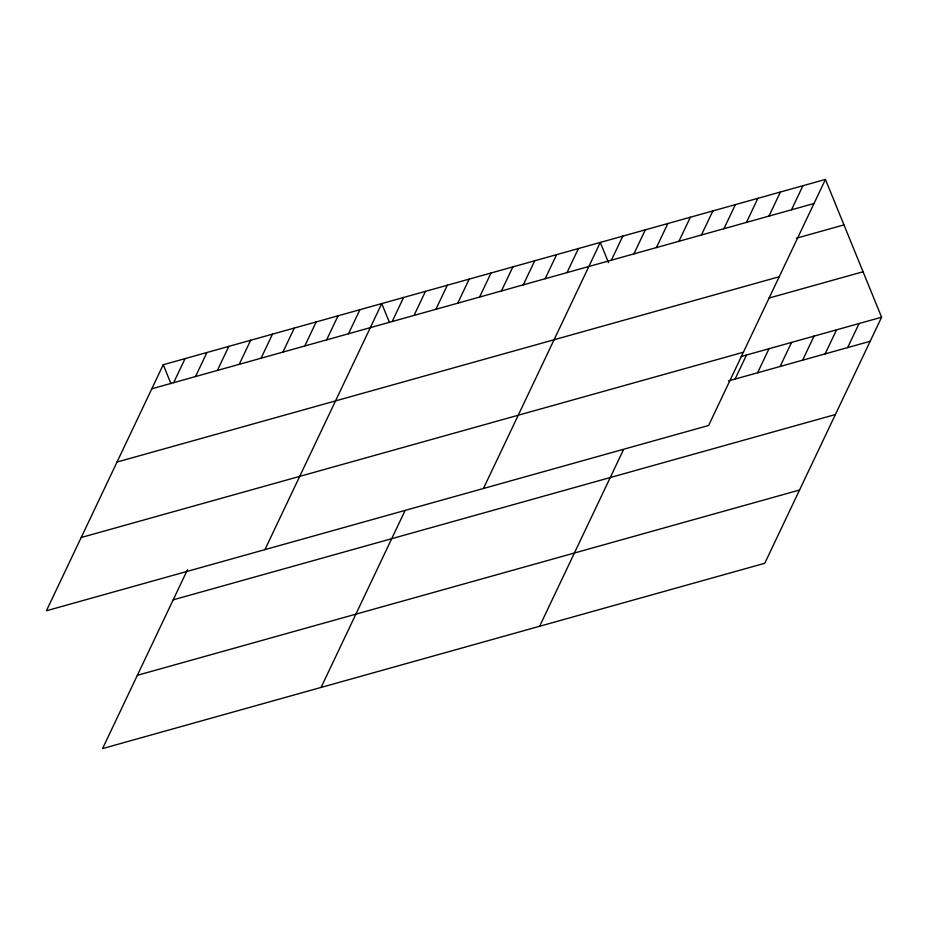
<?xml version="1.0" encoding="UTF-8"?>
<svg xmlns="http://www.w3.org/2000/svg" width="928" height="928" viewBox="0 0 928 928"><rect width="100%" height="100%" fill="white"/><g stroke="black" fill="none" stroke-linecap="round" stroke-linejoin="round"><path stroke-width="1.39" d="M163.235 364.727L46.4 610.775L708.598 425.488L825.433 179.429L163.235 364.727L170.961 383.67M173.664 382.672L185.09 358.602M195.518 376.559L206.944 352.489M217.372 370.446L228.798 346.376M239.215 364.321L250.641 340.263M261.07 358.208L272.496 334.15M282.924 352.095L294.35 328.036M187.479 569.746L102.567 748.571L764.765 563.273L881.6 317.225L825.433 179.429M304.778 345.982L316.204 321.923M326.633 339.868L338.059 315.81M348.487 333.755L359.913 309.697M264.921 549.631L381.756 303.572L389.482 322.526M392.184 321.529L403.61 297.459M414.039 315.416L425.465 291.346M435.893 309.291L447.319 285.232M457.748 303.178L469.174 279.119M479.602 297.064L491.028 273.006M501.445 290.951L512.871 266.893M321.088 687.416L404.759 511.212M523.299 284.838L534.725 260.78M545.154 278.725L556.58 254.666M567.008 272.612L578.434 248.542M483.453 488.488L600.288 242.428L608.524 262.636M611.378 260.2L622.804 236.13M633.894 253.889L645.32 229.831M656.409 247.59L667.835 223.532M678.925 241.292L690.339 217.233M701.429 234.993L712.855 210.934M723.944 228.694L735.37 204.636M539.62 626.272L623.291 450.068M746.46 222.395L757.886 198.337M768.976 216.096L780.402 192.038M791.491 209.798L802.917 185.739M735.092 379.088L746.506 355.018M757.596 372.789L769.022 348.719M780.112 366.479L791.538 342.42M802.627 360.18L814.053 336.122M825.143 353.881L836.569 329.823M847.658 347.582L859.084 323.524M151.809 388.786L814.007 203.499M796.294 238.241L843.97 224.901M117.021 462.04L779.218 276.753M769.034 298.062L863.063 271.753M81.188 537.521L743.386 352.234M741.217 356.503L881.6 317.225M728.468 380.932L870.174 341.284M173.188 599.836L835.386 414.538M137.356 675.306L799.553 490.019"/></g></svg>
